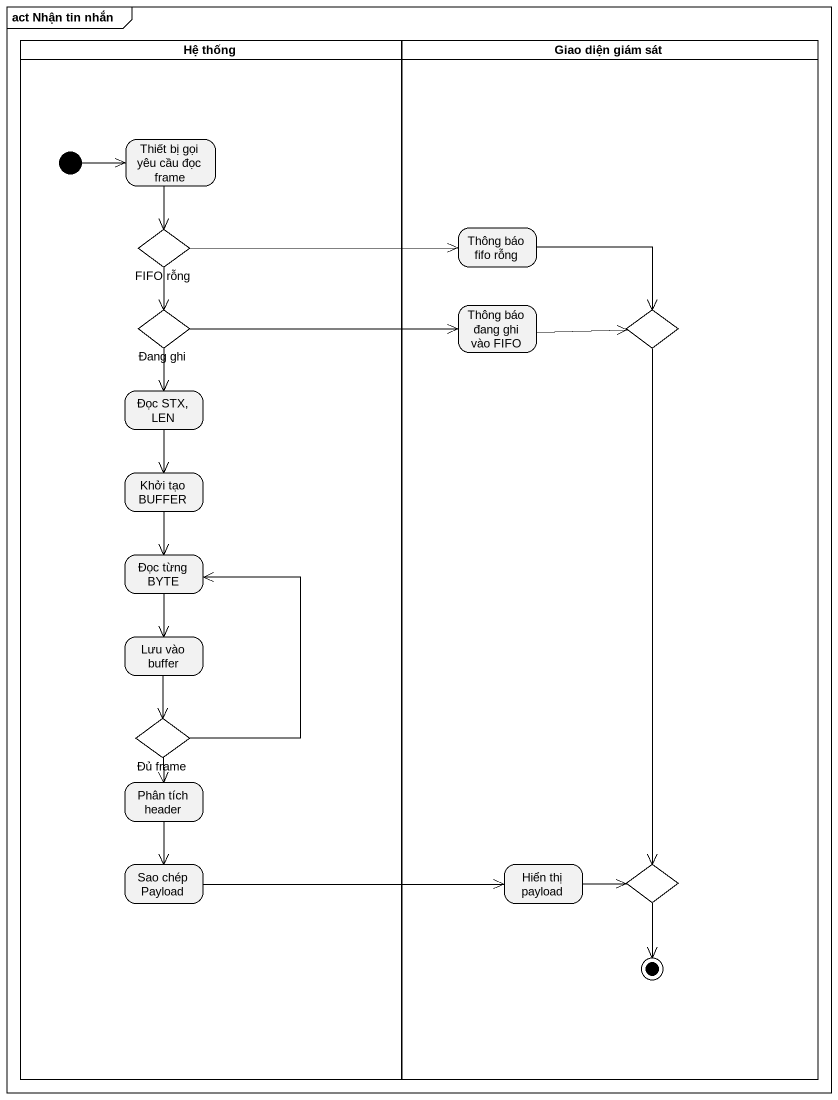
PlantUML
@startuml
mainframe act Nhận tin nhắn
hide empty description
state "Hệ thống" as Hệ_thống <<partition>> {
  state "Thiết bị gọi yêu cầu đọc frame" as Thiết_bị_gọi_yêu_cầu_đọc
  state "FIFO rỗng" as FIFO_rỗng <<choice>>
  state "Đang ghi" as Đang_ghi <<choice>>
  state "Đọc STX, LEN" as Đọc_STX_LEN
  state "Khởi tạo BUFFER" as Khởi_tạo_BUFFER
  state "Đọc từng BYTE" as Đọc_từng_BYTE
  state "Lưu vào buffer" as Lưu_vào_buffer
  state "Đủ frame" as Đủ_frame <<choice>>
  state "Phân tích header" as Phân_tích_header
  state "Sao chép Payload" as Sao_chép_Payload
  [*] -right-> Thiết_bị_gọi_yêu_cầu_đọc
}
state "Giao diện giám sát" as Giao_diện_giám_sát <<partition>> {
  state "Thông báo fifo rỗng" as Thông_báo_fifo_rỗng
  state "Thông báo đang ghi vào FIFO" as Thông_báo_đang_ghi_vào_FIFO
  state choice1 <<choice>>
  state "Hiển thị payload" as Hiển_thị_payload
  state choice2 <<choice>>
  choice2 --> [*]
}
Thiết_bị_gọi_yêu_cầu_đọc --> FIFO_rỗng
FIFO_rỗng -right-> Thông_báo_fifo_rỗng
FIFO_rỗng --> Đang_ghi
Thông_báo_fifo_rỗng -right-> choice1
Thông_báo_đang_ghi_vào_FIFO -right-> choice1
Đang_ghi -right-> Thông_báo_đang_ghi_vào_FIFO
Đang_ghi --> Đọc_STX_LEN
choice1 --> choice2
Đọc_STX_LEN --> Khởi_tạo_BUFFER
Khởi_tạo_BUFFER --> Đọc_từng_BYTE
Đọc_từng_BYTE --> Lưu_vào_buffer
Lưu_vào_buffer --> Đủ_frame
Đủ_frame -up-> Đọc_từng_BYTE
Đủ_frame --> Phân_tích_header
Phân_tích_header --> Sao_chép_Payload
Sao_chép_Payload -right-> Hiển_thị_payload
Hiển_thị_payload -right-> choice2
@enduml
